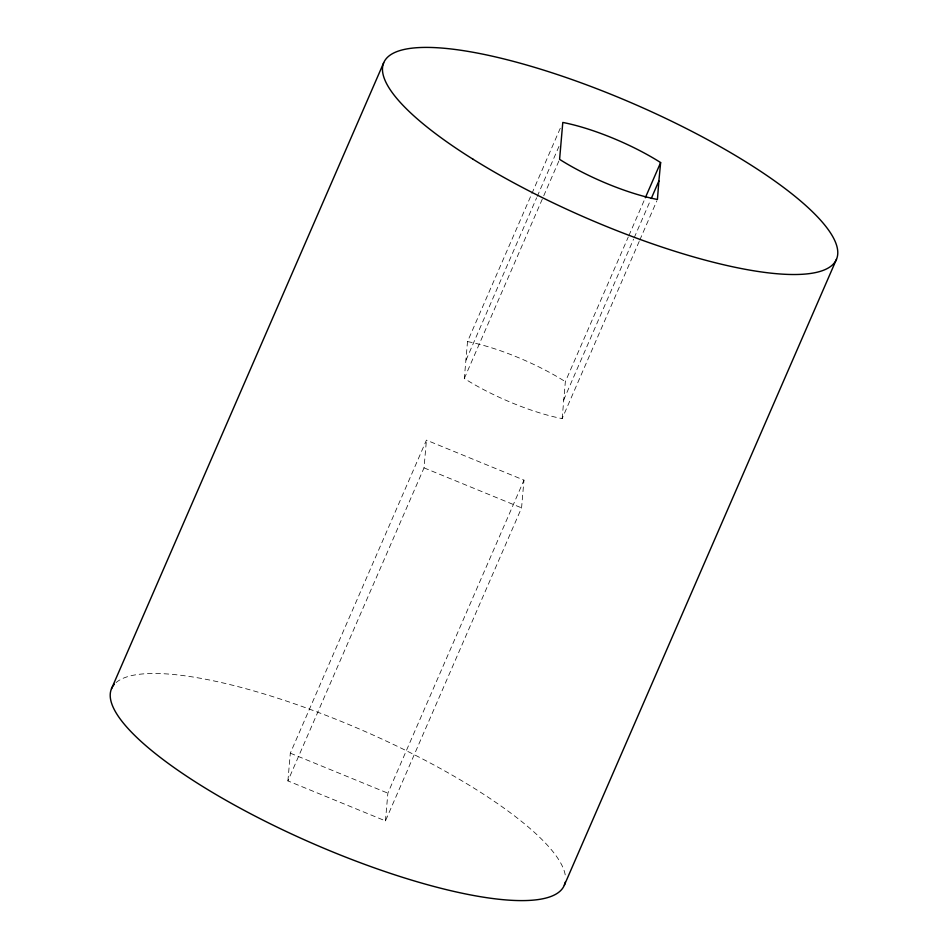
<?xml version="1.0" encoding="UTF-8"?>
<svg xmlns="http://www.w3.org/2000/svg" width="948" height="948" viewBox="0 0 948 948"><rect width="100%" height="100%" fill="white"/><g stroke="black" fill="none" stroke-linecap="round" stroke-linejoin="round"><path stroke-width="0.71" stroke-dasharray="4.74 3.56" d="M639.201 241.408L562.152 418.601A88.14 22.065 23.5 0 1 464.307 378.489L467.518 341.576L560.446 127.862M562.152 418.601L565.352 381.689L628.287 236.964M287.908 780.903L290.313 753.174L426.434 440.133L523.971 480.138L521.566 507.867L385.457 820.897L287.908 780.903L424.029 467.862L426.434 440.133M385.457 820.897L387.862 793.168L523.971 480.138M466.061 360.086L536.639 197.777M537.232 196.426L559.581 145.02M464.307 378.489L559 160.71M628.88 235.614L644.759 199.092M563.61 400.092L633.596 239.121M634.188 237.77L650.648 199.898M639.782 240.057L656.846 200.834M424.029 467.862L521.566 507.867M290.313 753.174L387.862 793.168M116.059 682.607A246.8 61.798 23.5 0 1 357.787 728.325A246.8 61.798 23.5 0 1 565.257 875.123M467.518 341.576A88.14 22.065 23.5 0 1 565.352 381.689"/><path stroke-width="1.42" d="M658.884 180.961L657.426 199.483A88.14 22.065 23.5 0 1 559.593 159.359L562.792 122.446A88.14 22.065 23.5 0 1 660.638 162.57L658.884 180.961L651.24 198.547M111.473 688.817L383.691 62.746M645.339 197.729L660.638 162.57M564.309 885.254L836.527 259.183M565.245 882.138A246.8 61.798 23.5 0 1 314.025 844.052A246.8 61.798 23.5 0 1 113.025 685.973M113.689 685.084A246.8 61.798 23.5 0 1 114.412 684.231M473.052 159.24A246.8 61.798 23.5 0 0 836.077 260.155A246.8 61.798 23.5 0 0 521.21 63.48A246.8 61.798 23.5 0 0 473.052 159.24"/></g></svg>
